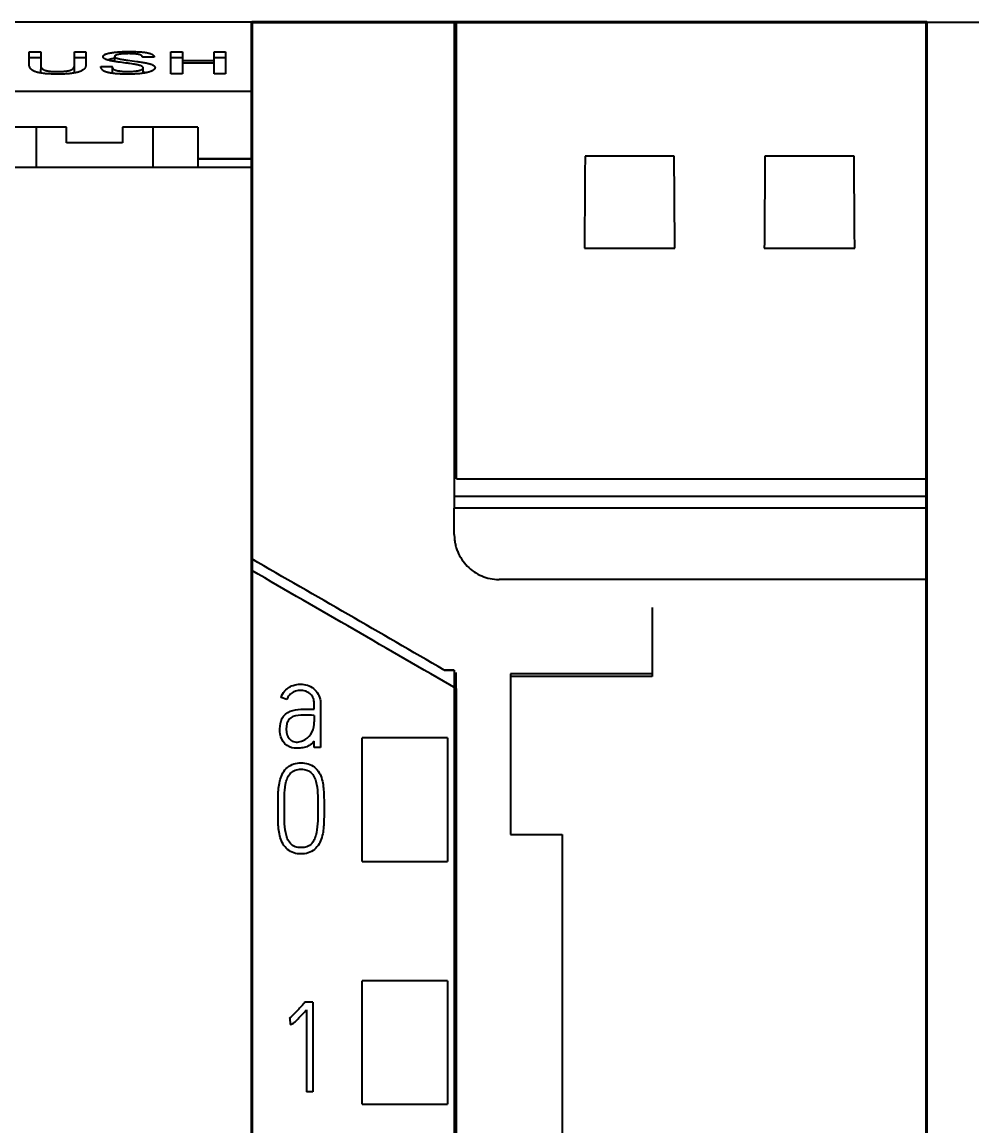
# Model space of a CAD drawing. Header units: millimetres. Extents: x 6750 to 121550, y -28210 to 66060.
# Drawn here: x 34268.6 to 34458.3, y 57964.9 to 58185.5 of the extents above; entities that cross this region are included whole.
import ezdxf

# ---------------------------------------------------------------- set-up
doc = ezdxf.new("R2010")
doc.units = ezdxf.units.MM
doc.linetypes.add('SLD-Solid', pattern=[0])
doc.layers.add('10000_FRONT', color=7, linetype='Continuous')
doc.layers.add('10500_FRONT_LABELING', color=7, linetype='Continuous')
doc.layers.add('DN.1. NET LIEN MANH', color=7, linetype='Continuous', lineweight=40)
doc.styles.add('style1', font='times.ttf', dxfattribs={"height": 50})
doc.dimstyles.new('Dim-1', dxfattribs={"dimtxt": 50, "dimasz": 1, "dimexe": 0.2, "dimexo": 0.625, "dimtad": 1, "dimdec": 0, "dimtxsty": 'style1', "dimcen": 2.5, "dimclrd": 256, "dimazin": 3, "dimtfac": 1, "dimtdec": 0, "dimtix": 1, "dimtmove": 2, "dimatfit": 2, "dimarcsym": 0})

# ---------------------------------------------------------------- blocks, each defined once
blk = doc.blocks.new('A$C0C6D7916')
at = {"layer": '10000_FRONT', "linetype": 'Continuous'}
for p, q in [((0, 117.137), (-7, 117.137)), ((0, 0), (0, 117.137)), ((-7, 115.6), (0, 115.6)), ((-4.125, 114.8), (-5.8, 114.8)), ((-4.8, 114.8), (-4.8, 113.9)), ((-4.125, 114.45), (-4.125, 114.8)), ((-2.875, 114.8), (-2.875, 114.45)), ((-1.2, 114.8), (-2.875, 114.8)), ((-2.2, 114.8), (-2.2, 113.9)), ((-1.2, 114.8), (-1.2, 113.9)), ((-2.875, 114.45), (-4.125, 114.45)), ((-1.2, 114.1), (0, 114.1)), ((-1.2, 114.091), (0, 114.091)), ((0, 113.9), (-42, 113.9))]:
    blk.add_line(p, q, dxfattribs=at)
at = {"layer": '10500_FRONT_LABELING', "linetype": 'Continuous'}
for p, q in [((-4.951, 116.473), (-4.696, 116.473)), ((-3.947, 116.438), (-3.947, 116.473)), ((-3.947, 116.473), (-3.692, 116.473)), ((-3.947, 116.356), (-3.947, 116.438)), ((-1.8, 115.989), (-1.8, 116.473)), ((-1.8, 116.473), (-1.546, 116.473)), ((-1.546, 116.473), (-1.546, 115.989)), ((-0.84, 115.989), (-0.84, 116.473)), ((-0.84, 116.473), (-0.586, 116.473)), ((-0.586, 116.473), (-0.586, 115.989)), ((-4.951, 116.358), (-4.951, 116.382)), ((-4.951, 116.334), (-4.951, 116.358)), ((-4.696, 116.341), (-4.951, 116.341)), ((-4.95, 116.297), (-4.951, 116.334)), ((-4.95, 116.284), (-4.95, 116.297)), ((-4.95, 116.163), (-4.95, 116.284)), ((-4.696, 116.229), (-4.697, 116.199)), ((-4.696, 116.384), (-4.696, 116.239)), ((-4.696, 116.239), (-4.696, 116.229)), ((-4.696, 116.185), (-4.696, 116.084)), ((-3.948, 116.318), (-3.947, 116.356)), ((-3.948, 116.289), (-3.948, 116.318)), ((-3.947, 116.26), (-3.948, 116.289)), ((-3.947, 116.227), (-3.947, 116.35)), ((-3.692, 116.341), (-3.947, 116.341)), ((-3.947, 116.24), (-3.947, 116.26)), ((-3.947, 116.23), (-3.947, 116.24)), ((-3.946, 116.004), (-3.946, 116.176)), ((-3.692, 116.382), (-3.692, 116.271)), ((-3.692, 116.271), (-3.692, 116.207)), ((-3.052, 116.372), (-3.052, 116.26)), ((-2.661, 116.276), (-2.611, 116.269)), ((-2.436, 116.354), (-2.436, 116.36)), ((-2.171, 116.354), (-2.436, 116.354)), ((-1.546, 116.341), (-1.8, 116.341)), ((-1.546, 116.279), (-0.84, 116.279)), ((-0.84, 116.226), (-1.546, 116.226)), ((-0.586, 116.341), (-0.84, 116.341)), ((-4.696, 116.003), (-4.696, 116.084)), ((-3.358, 116.146), (-3.358, 116.136)), ((-3.358, 116.146), (-3.103, 116.146)), ((-3.104, 116.136), (-3.104, 115.996)), ((-2.416, 115.998), (-2.416, 116.117)), ((-2.406, 116.021), (-2.416, 116.023)), ((-2.395, 116.018), (-2.406, 116.021)), ((-2.384, 116.016), (-2.395, 116.018)), ((-2.374, 116.014), (-2.384, 116.016)), ((-2.364, 116.011), (-2.374, 116.014)), ((-2.354, 116.009), (-2.364, 116.011)), ((-1.546, 115.989), (-1.8, 115.989)), ((-0.586, 115.989), (-0.84, 115.989))]:
    blk.add_line(p, q, dxfattribs=at)
for points in [[(-4.951, 116.382), (-4.951, 116.428), (-4.951, 116.473)], [(-4.696, 116.473), (-4.696, 116.411), (-4.696, 116.402), (-4.696, 116.384)], [(-3.692, 116.473), (-3.692, 116.428), (-3.692, 116.382)], [(-2.926, 116.242), (-2.973, 116.248), (-2.996, 116.251), (-3.019, 116.255), (-3.042, 116.258), (-3.065, 116.262), (-3.087, 116.266), (-3.108, 116.27), (-3.129, 116.274), (-3.149, 116.278), (-3.168, 116.283), (-3.186, 116.287), (-3.194, 116.29), (-3.203, 116.292), (-3.211, 116.295), (-3.219, 116.297), (-3.227, 116.3), (-3.234, 116.303), (-3.241, 116.305), (-3.248, 116.308), (-3.254, 116.311), (-3.261, 116.314), (-3.266, 116.316), (-3.272, 116.319), (-3.277, 116.322), (-3.282, 116.325), (-3.286, 116.328), (-3.29, 116.331), (-3.294, 116.334), (-3.297, 116.337), (-3.3, 116.34), (-3.303, 116.343), (-3.305, 116.346), (-3.307, 116.349), (-3.308, 116.352), (-3.309, 116.356), (-3.31, 116.359), (-3.311, 116.362), (-3.311, 116.365), (-3.311, 116.368), (-3.311, 116.371), (-3.31, 116.374), (-3.309, 116.377), (-3.308, 116.38), (-3.306, 116.383), (-3.305, 116.386), (-3.303, 116.389), (-3.3, 116.392), (-3.298, 116.395), (-3.295, 116.398), (-3.291, 116.401), (-3.288, 116.403), (-3.284, 116.406), (-3.28, 116.409), (-3.276, 116.412), (-3.271, 116.415), (-3.265, 116.417), (-3.26, 116.42), (-3.254, 116.423), (-3.248, 116.425), (-3.241, 116.428), (-3.234, 116.43), (-3.227, 116.433), (-3.219, 116.435), (-3.211, 116.437), (-3.203, 116.44), (-3.194, 116.442), (-3.185, 116.444), (-3.176, 116.446), (-3.167, 116.448), (-3.157, 116.45), (-3.147, 116.452), (-3.126, 116.456), (-3.104, 116.459), (-3.081, 116.463), (-3.058, 116.465), (-3.034, 116.468), (-3.009, 116.47), (-2.984, 116.473), (-2.959, 116.474), (-2.933, 116.476), (-2.907, 116.477), (-2.88, 116.479), (-2.854, 116.48), (-2.827, 116.48), (-2.8, 116.481), (-2.773, 116.481), (-2.746, 116.482)], [(-2.436, 116.354), (-2.436, 116.357), (-2.436, 116.361), (-2.436, 116.364), (-2.437, 116.367), (-2.438, 116.37), (-2.44, 116.373), (-2.441, 116.376), (-2.444, 116.38), (-2.446, 116.383), (-2.449, 116.386), (-2.452, 116.389), (-2.456, 116.392), (-2.46, 116.395), (-2.465, 116.398), (-2.47, 116.401), (-2.475, 116.404), (-2.481, 116.407), (-2.489, 116.41), (-2.496, 116.412), (-2.505, 116.415), (-2.514, 116.417), (-2.525, 116.419), (-2.535, 116.421), (-2.547, 116.423), (-2.559, 116.425), (-2.571, 116.426), (-2.584, 116.428), (-2.597, 116.429), (-2.61, 116.43), (-2.624, 116.431), (-2.651, 116.433), (-2.679, 116.434), (-2.708, 116.434), (-2.736, 116.435), (-2.764, 116.434), (-2.793, 116.434), (-2.821, 116.433), (-2.849, 116.432), (-2.876, 116.43), (-2.889, 116.429), (-2.902, 116.428), (-2.915, 116.426), (-2.927, 116.425), (-2.939, 116.423), (-2.951, 116.421), (-2.962, 116.419), (-2.972, 116.417), (-2.982, 116.415), (-2.991, 116.412), (-2.999, 116.41), (-3.007, 116.407), (-3.015, 116.404), (-3.021, 116.402), (-3.027, 116.399), (-3.033, 116.396), (-3.037, 116.393), (-3.041, 116.39), (-3.045, 116.387), (-3.048, 116.384), (-3.05, 116.381), (-3.051, 116.377), (-3.052, 116.374), (-3.052, 116.371), (-3.051, 116.368), (-3.05, 116.365), (-3.048, 116.361), (-3.046, 116.358), (-3.042, 116.355), (-3.038, 116.352), (-3.034, 116.349), (-3.029, 116.346), (-3.023, 116.343), (-3.016, 116.34), (-3.009, 116.337), (-3.002, 116.334), (-2.994, 116.331), (-2.985, 116.329), (-2.976, 116.326), (-2.967, 116.324), (-2.957, 116.321), (-2.947, 116.319), (-2.937, 116.317), (-2.926, 116.315), (-2.904, 116.31), (-2.881, 116.306), (-2.858, 116.303), (-2.834, 116.299), (-2.81, 116.295), (-2.786, 116.292), (-2.761, 116.289), (-2.661, 116.276)], [(-2.746, 116.482), (-2.719, 116.482), (-2.692, 116.481), (-2.665, 116.481), (-2.638, 116.481), (-2.612, 116.48), (-2.585, 116.479), (-2.558, 116.478), (-2.532, 116.477), (-2.506, 116.476), (-2.48, 116.474), (-2.455, 116.472), (-2.43, 116.469), (-2.406, 116.467), (-2.383, 116.464), (-2.372, 116.462), (-2.361, 116.461), (-2.35, 116.459), (-2.339, 116.457), (-2.329, 116.455), (-2.319, 116.453), (-2.31, 116.451), (-2.301, 116.449), (-2.292, 116.447), (-2.283, 116.444), (-2.275, 116.442), (-2.267, 116.44), (-2.259, 116.437), (-2.252, 116.435), (-2.245, 116.432), (-2.239, 116.43), (-2.233, 116.427), (-2.227, 116.425), (-2.222, 116.422), (-2.216, 116.419), (-2.212, 116.416), (-2.207, 116.414), (-2.2, 116.408), (-2.193, 116.402), (-2.187, 116.396), (-2.182, 116.39), (-2.178, 116.384), (-2.174, 116.379), (-2.172, 116.372), (-2.171, 116.366), (-2.17, 116.36), (-2.171, 116.354)], [(-4.952, 116.22), (-4.951, 116.246), (-4.95, 116.259), (-4.95, 116.271)], [(-3.692, 116.207), (-3.692, 116.194), (-3.692, 116.18), (-3.693, 116.167), (-3.694, 116.16), (-3.695, 116.153), (-3.697, 116.147), (-3.699, 116.14), (-3.702, 116.133), (-3.705, 116.126), (-3.709, 116.119), (-3.713, 116.113), (-3.718, 116.106), (-3.724, 116.099), (-3.73, 116.092), (-3.737, 116.085), (-3.745, 116.079), (-3.754, 116.072), (-3.764, 116.065), (-3.775, 116.059), (-3.786, 116.053), (-3.792, 116.05), (-3.799, 116.046), (-3.806, 116.043), (-3.813, 116.04), (-3.82, 116.037), (-3.828, 116.035), (-3.836, 116.032), (-3.845, 116.029), (-3.853, 116.026), (-3.862, 116.024), (-3.872, 116.021), (-3.881, 116.018), (-3.901, 116.014), (-3.922, 116.009), (-3.944, 116.005), (-3.966, 116.001), (-3.989, 115.997), (-4.013, 115.994), (-4.038, 115.991), (-4.063, 115.989), (-4.088, 115.986), (-4.114, 115.985), (-4.14, 115.983), (-4.166, 115.981), (-4.193, 115.98), (-4.246, 115.979), (-4.299, 115.978), (-4.352, 115.978), (-4.405, 115.979), (-4.458, 115.98), (-4.484, 115.982), (-4.511, 115.983), (-4.537, 115.985), (-4.562, 115.986), (-4.588, 115.989), (-4.613, 115.991), (-4.637, 115.994), (-4.661, 115.997), (-4.685, 116.001), (-4.707, 116.005), (-4.729, 116.009), (-4.75, 116.013), (-4.76, 116.016), (-4.77, 116.018), (-4.779, 116.021), (-4.788, 116.023), (-4.797, 116.026), (-4.806, 116.029), (-4.814, 116.032), (-4.822, 116.035), (-4.83, 116.037), (-4.837, 116.04), (-4.844, 116.044), (-4.851, 116.047), (-4.857, 116.05), (-4.863, 116.053), (-4.874, 116.059), (-4.884, 116.066), (-4.894, 116.072), (-4.902, 116.079), (-4.909, 116.086), (-4.916, 116.093), (-4.922, 116.099), (-4.927, 116.106), (-4.932, 116.113), (-4.936, 116.12), (-4.939, 116.127), (-4.942, 116.134), (-4.945, 116.14), (-4.947, 116.147), (-4.948, 116.154), (-4.95, 116.161), (-4.951, 116.167), (-4.952, 116.181), (-4.952, 116.194), (-4.952, 116.207), (-4.952, 116.22)], [(-4.697, 116.199), (-4.697, 116.188), (-4.696, 116.178), (-4.696, 116.167), (-4.695, 116.162), (-4.695, 116.157), (-4.694, 116.152), (-4.692, 116.146), (-4.691, 116.141), (-4.689, 116.136), (-4.686, 116.131), (-4.684, 116.125), (-4.681, 116.12), (-4.677, 116.115), (-4.673, 116.11), (-4.668, 116.104), (-4.663, 116.099), (-4.66, 116.096), (-4.657, 116.094), (-4.654, 116.091), (-4.65, 116.089), (-4.647, 116.086), (-4.643, 116.084), (-4.638, 116.081), (-4.634, 116.079), (-4.629, 116.076), (-4.624, 116.074), (-4.619, 116.071), (-4.613, 116.069), (-4.607, 116.067), (-4.6, 116.065), (-4.594, 116.063), (-4.587, 116.061), (-4.58, 116.059), (-4.572, 116.057), (-4.564, 116.055), (-4.556, 116.053), (-4.548, 116.052), (-4.539, 116.05), (-4.531, 116.049), (-4.522, 116.047), (-4.513, 116.046), (-4.503, 116.045), (-4.484, 116.043), (-4.465, 116.041), (-4.445, 116.039), (-4.424, 116.038), (-4.404, 116.037), (-4.383, 116.037), (-4.362, 116.036), (-4.341, 116.036), (-4.32, 116.036), (-4.3, 116.036), (-4.279, 116.036), (-4.259, 116.037), (-4.238, 116.038), (-4.218, 116.039), (-4.198, 116.04), (-4.178, 116.042), (-4.158, 116.044), (-4.139, 116.046), (-4.129, 116.047), (-4.12, 116.048), (-4.111, 116.049), (-4.102, 116.051), (-4.093, 116.052), (-4.085, 116.054), (-4.076, 116.056), (-4.069, 116.057), (-4.061, 116.059), (-4.054, 116.061), (-4.047, 116.063), (-4.04, 116.065), (-4.034, 116.068), (-4.028, 116.07), (-4.023, 116.072), (-4.018, 116.075), (-4.013, 116.077), (-4.008, 116.08), (-4.004, 116.082), (-4, 116.085), (-3.996, 116.087), (-3.992, 116.09), (-3.989, 116.092), (-3.986, 116.095), (-3.983, 116.097), (-3.98, 116.1), (-3.975, 116.105), (-3.97, 116.11), (-3.966, 116.116), (-3.962, 116.121), (-3.959, 116.126), (-3.957, 116.131), (-3.954, 116.137), (-3.952, 116.142), (-3.951, 116.147), (-3.949, 116.152), (-3.948, 116.158), (-3.947, 116.163), (-3.947, 116.168), (-3.946, 116.179), (-3.946, 116.189), (-3.946, 116.199), (-3.946, 116.209), (-3.947, 116.23)], [(-3.052, 116.33), (-3.058, 116.329), (-3.064, 116.328), (-3.07, 116.327), (-3.076, 116.326), (-3.082, 116.325), (-3.088, 116.324), (-3.094, 116.322), (-3.1, 116.321), (-3.106, 116.32), (-3.111, 116.319), (-3.117, 116.318), (-3.123, 116.316), (-3.128, 116.315), (-3.133, 116.314), (-3.139, 116.312), (-3.144, 116.311), (-3.149, 116.309), (-3.155, 116.308), (-3.16, 116.306), (-3.165, 116.305), (-3.17, 116.303), (-3.175, 116.302), (-3.179, 116.3), (-3.184, 116.299), (-3.189, 116.297), (-3.193, 116.295), (-3.198, 116.294), (-3.202, 116.292)], [(-3.103, 116.146), (-3.104, 116.143), (-3.104, 116.139), (-3.105, 116.136), (-3.104, 116.132), (-3.104, 116.129), (-3.103, 116.126), (-3.102, 116.122), (-3.101, 116.119), (-3.098, 116.112), (-3.096, 116.108), (-3.094, 116.105), (-3.091, 116.101), (-3.088, 116.098), (-3.085, 116.095), (-3.08, 116.091), (-3.076, 116.088), (-3.071, 116.085), (-3.065, 116.081), (-3.059, 116.078), (-3.052, 116.075), (-3.045, 116.072), (-3.037, 116.069), (-3.028, 116.066), (-3.019, 116.064), (-3.01, 116.061), (-3, 116.059), (-2.99, 116.056), (-2.979, 116.054), (-2.968, 116.052), (-2.957, 116.05), (-2.945, 116.049), (-2.933, 116.047), (-2.92, 116.046), (-2.895, 116.043), (-2.869, 116.041), (-2.843, 116.04), (-2.816, 116.039), (-2.789, 116.038), (-2.762, 116.038), (-2.735, 116.038), (-2.708, 116.039), (-2.682, 116.04), (-2.655, 116.041), (-2.629, 116.043), (-2.603, 116.045), (-2.59, 116.046), (-2.578, 116.048), (-2.566, 116.049), (-2.554, 116.051), (-2.543, 116.053), (-2.532, 116.055), (-2.521, 116.057), (-2.511, 116.06), (-2.501, 116.062), (-2.492, 116.065), (-2.483, 116.067), (-2.475, 116.07), (-2.467, 116.073), (-2.459, 116.076), (-2.452, 116.079), (-2.446, 116.082), (-2.441, 116.086), (-2.436, 116.089), (-2.431, 116.092), (-2.427, 116.096), (-2.424, 116.099), (-2.421, 116.102), (-2.419, 116.106), (-2.418, 116.109), (-2.417, 116.113), (-2.416, 116.116), (-2.416, 116.12), (-2.417, 116.123), (-2.418, 116.127), (-2.42, 116.13), (-2.423, 116.134), (-2.425, 116.137), (-2.429, 116.14), (-2.433, 116.144), (-2.437, 116.147), (-2.442, 116.15), (-2.447, 116.153), (-2.453, 116.156), (-2.459, 116.159), (-2.466, 116.162), (-2.473, 116.165), (-2.481, 116.168), (-2.489, 116.171), (-2.498, 116.173), (-2.506, 116.176), (-2.516, 116.178), (-2.525, 116.181), (-2.535, 116.183), (-2.545, 116.185), (-2.556, 116.187), (-2.577, 116.191), (-2.599, 116.195), (-2.621, 116.199), (-2.644, 116.203), (-2.667, 116.206), (-2.713, 116.213)], [(-2.611, 116.269), (-2.562, 116.262), (-2.537, 116.259), (-2.513, 116.255), (-2.489, 116.252), (-2.465, 116.248), (-2.441, 116.244), (-2.417, 116.24), (-2.394, 116.236), (-2.371, 116.232), (-2.349, 116.228), (-2.327, 116.223), (-2.307, 116.219), (-2.297, 116.216), (-2.287, 116.214), (-2.278, 116.211), (-2.268, 116.208), (-2.26, 116.206), (-2.251, 116.203), (-2.243, 116.2), (-2.236, 116.197), (-2.228, 116.194), (-2.221, 116.191), (-2.215, 116.188), (-2.209, 116.184), (-2.203, 116.181), (-2.197, 116.178), (-2.192, 116.175), (-2.187, 116.171), (-2.183, 116.168), (-2.179, 116.165), (-2.175, 116.161), (-2.171, 116.158), (-2.168, 116.154), (-2.165, 116.151), (-2.163, 116.147), (-2.161, 116.143), (-2.159, 116.14), (-2.158, 116.136), (-2.156, 116.133), (-2.156, 116.129), (-2.155, 116.125), (-2.155, 116.122), (-2.155, 116.118), (-2.156, 116.114), (-2.157, 116.111), (-2.158, 116.107), (-2.159, 116.103), (-2.161, 116.1), (-2.164, 116.096), (-2.166, 116.092), (-2.169, 116.089), (-2.172, 116.085), (-2.176, 116.081), (-2.18, 116.078), (-2.184, 116.074), (-2.188, 116.071), (-2.193, 116.067), (-2.198, 116.064), (-2.204, 116.06), (-2.21, 116.057), (-2.216, 116.053), (-2.222, 116.05), (-2.229, 116.047), (-2.237, 116.044), (-2.244, 116.04), (-2.252, 116.037), (-2.26, 116.034), (-2.269, 116.031), (-2.278, 116.028), (-2.287, 116.025), (-2.296, 116.023), (-2.306, 116.02), (-2.316, 116.017), (-2.327, 116.015), (-2.338, 116.012), (-2.349, 116.01), (-2.36, 116.007), (-2.371, 116.005), (-2.383, 116.003), (-2.395, 116.001), (-2.42, 115.997), (-2.446, 115.994), (-2.472, 115.991), (-2.499, 115.989), (-2.526, 115.986), (-2.554, 115.985), (-2.581, 115.983), (-2.609, 115.981), (-2.638, 115.98), (-2.666, 115.98), (-2.694, 115.979), (-2.722, 115.978), (-2.751, 115.978), (-2.779, 115.978), (-2.807, 115.978), (-2.835, 115.978), (-2.863, 115.979), (-2.892, 115.98), (-2.92, 115.981), (-2.948, 115.982), (-2.976, 115.984), (-3.004, 115.985)], [(-2.713, 116.213), (-2.736, 116.216), (-2.76, 116.22), (-2.783, 116.223), (-2.807, 116.226), (-2.926, 116.242)], [(-3.004, 115.985), (-3.031, 115.988), (-3.058, 115.99), (-3.084, 115.993), (-3.11, 115.997), (-3.135, 116), (-3.147, 116.002), (-3.158, 116.005), (-3.17, 116.007), (-3.181, 116.009), (-3.192, 116.012), (-3.203, 116.014), (-3.213, 116.017), (-3.223, 116.02), (-3.232, 116.023), (-3.241, 116.025), (-3.249, 116.029), (-3.257, 116.032), (-3.265, 116.035), (-3.272, 116.038), (-3.279, 116.041), (-3.286, 116.045), (-3.292, 116.048), (-3.298, 116.052), (-3.303, 116.055), (-3.308, 116.059), (-3.313, 116.062), (-3.317, 116.066), (-3.322, 116.07), (-3.325, 116.073), (-3.332, 116.08), (-3.338, 116.088), (-3.343, 116.095), (-3.348, 116.102), (-3.351, 116.11), (-3.354, 116.117), (-3.356, 116.124), (-3.357, 116.132), (-3.358, 116.139), (-3.358, 116.146)]]:
    blk.add_lwpolyline(points, dxfattribs=at)
blk = doc.blocks.new('A$C039E768D')
at = {"color": 7, "linetype": 'SLD-Solid', "lineweight": 25}
for p, q in [((-15, 73.2), (-10.5, 73.2)), ((-10.45, 73.2), (-10.5, 73.2)), ((0, 73.2), (-10.45, 73.2)), ((-5.609, 70.216), (-7.591, 70.216)), ((-1.609, 70.216), (-3.591, 70.216)), ((-7.605, 68.171), (-5.595, 68.171)), ((-3.605, 68.171), (-1.595, 68.171)), ((-10.45, 63.04), (0, 63.04)), ((0, 62.649), (-10.5, 62.649)), ((0, 62.385), (-10.5, 62.385)), ((-9.509, 60.8), (-9.5, 60.8)), ((0, 60.8), (-9.5, 60.8)), ((-10.5, 58.786), (-10.722, 58.786)), ((-10.722, 58.786), (-10.722, 58.786)), ((-10.722, 58.786), (-10.5, 58.786)), ((-10.456, 58.373), (-10.456, 58.728)), ((-6.1, 58.7), (-9.25, 58.7)), ((-6.1, 58.7), (-6.1, 58.641)), ((-6.1, 58.641), (-9.25, 58.641)), ((-14.221, 58.132), (-14.353, 58.178)), ((-13.613, 57.916), (-13.613, 58.022)), ((-13.473, 58.022), (-13.473, 57.059)), ((-13.791, 57.916), (-13.613, 57.916)), ((-13.613, 57.775), (-13.613, 57.636)), ((-10.65, 57.275), (-12.55, 57.275)), ((-13.615, 57.059), (-13.615, 57.203)), ((-13.473, 57.059), (-13.615, 57.059)), ((-14.419, 55.69), (-14.419, 55.721)), ((-14.278, 55.69), (-14.278, 55.721)), ((-13.534, 55.721), (-13.534, 55.69)), ((-13.396, 55.721), (-13.396, 55.69)), ((-9.25, 55.124), (-8.1, 55.124)), ((-12.55, 54.525), (-10.65, 54.525)), ((-10.65, 51.875), (-12.55, 51.875)), ((-13.82, 51.395), (-13.839, 51.373)), ((-13.645, 51.395), (-13.82, 51.395)), ((-13.645, 51.395), (-13.645, 49.404)), ((-13.784, 51.223), (-13.784, 49.404)), ((-14.172, 51.037), (-14.156, 51.043)), ((-14.156, 51.043), (-14.147, 50.901)), ((-13.645, 49.404), (-13.784, 49.404)), ((-12.55, 49.125), (-10.65, 49.125))]:
    blk.add_line(p, q, dxfattribs=at)
for points, knots in [([(-15, 61.256), (-15, 62.252), (-15, 64.244), (-15, 67.23), (-15, 70.216), (-15, 72.205), (-15, 73.2)], [0, 0, 0, 0, 0.250003, 0.500002, 0.750001, 1, 1, 1, 1]), ([(-10.5, 73.2), (-10.5, 72.299), (-10.5, 70.498), (-10.5, 67.795), (-10.5, 65.091), (-10.5, 63.287), (-10.5, 62.386)], [0, 0, 0, 0, 0.249999, 0.499998, 0.749998, 1, 1, 1, 1]), ([(-10.45, 63.04), (-10.45, 63.887), (-10.45, 65.582), (-10.45, 68.122), (-10.45, 70.662), (-10.45, 72.354), (-10.45, 73.2)], [0, 0, 0, 0, 0.250001, 0.5, 0.749999, 1, 1, 1, 1]), ([(-10.5, 61.8), (-10.499, 61.767), (-10.497, 61.701), (-10.482, 61.603), (-10.458, 61.506), (-10.413, 61.384), (-10.337, 61.242), (-10.215, 61.092), (-10.064, 60.966), (-9.891, 60.873), (-9.704, 60.812), (-9.574, 60.804), (-9.509, 60.8)], [0, 0, 0, 0, 0.064066, 0.12751, 0.190959, 0.255039, 0.377719, 0.500557, 0.625733, 0.75115, 0.875471, 1, 1, 1, 1]), ([(-10.5, 58.786), (-10.5, 55.742), (-10.5, 46.172), (-10.5, 32.002), (-10.5, 20.675), (-10.5, 15.891), (-10.5, 15.7)], [0.1020326, 0.1020326, 0.1020326, 0.1020326, 0.1666156, 0.3049644, 0.4020326, 0.4060597, 0.4060597, 0.4060597, 0.4060597]), ([(-9.25, 58.7), (-9.25, 58.104), (-9.25, 56.912), (-9.25, 55.72), (-9.25, 55.124)], [0, 0, 0, 0, 0.500006, 1, 1, 1, 1]), ([(-14.353, 58.178), (-14.336, 58.228), (-14.31, 58.276), (-14.241, 58.356), (-14.199, 58.389), (-14.105, 58.438), (-14.054, 58.455), (-13.95, 58.474), (-13.897, 58.474), (-13.792, 58.458), (-13.74, 58.443), (-13.647, 58.392), (-13.605, 58.358), (-13.537, 58.276), (-13.511, 58.229), (-13.479, 58.128), (-13.473, 58.075), (-13.473, 58.022)], [0, 0, 0, 0, 0.125, 0.125, 0.25, 0.25, 0.375, 0.375, 0.5, 0.5, 0.625, 0.625, 0.75, 0.75, 0.875, 0.875, 1, 1, 1, 1]), ([(-13.613, 58.022), (-13.613, 58.058), (-13.616, 58.094), (-13.636, 58.164), (-13.654, 58.197), (-13.7, 58.254), (-13.728, 58.277), (-13.793, 58.312), (-13.829, 58.322), (-13.937, 58.339), (-14.013, 58.326), (-14.112, 58.277), (-14.143, 58.255), (-14.191, 58.2), (-14.209, 58.167), (-14.221, 58.132)], [0, 0, 0, 0, 0.125, 0.125, 0.25, 0.25, 0.375, 0.375, 0.5, 0.5, 0.75, 0.75, 0.875, 0.875, 1, 1, 1, 1]), ([(-13.615, 57.203), (-13.64, 57.171), (-13.668, 57.143), (-13.734, 57.096), (-13.772, 57.081), (-13.849, 57.06), (-13.889, 57.054), (-13.969, 57.046), (-14.009, 57.044), (-14.13, 57.054), (-14.208, 57.088), (-14.322, 57.204), (-14.354, 57.281), (-14.382, 57.44), (-14.381, 57.52), (-14.352, 57.678), (-14.314, 57.753), (-14.193, 57.86), (-14.113, 57.889), (-13.953, 57.914), (-13.872, 57.916), (-13.791, 57.916)], [0, 0, 0, 0, 0.0625, 0.0625, 0.125, 0.125, 0.1875, 0.1875, 0.25, 0.25, 0.375, 0.375, 0.5, 0.5, 0.625, 0.625, 0.75, 0.75, 0.875, 0.875, 1, 1, 1, 1]), ([(-13.613, 57.775), (-13.693, 57.781), (-13.772, 57.781), (-13.931, 57.778), (-14.013, 57.779), (-14.123, 57.734), (-14.156, 57.71), (-14.205, 57.648), (-14.22, 57.61), (-14.234, 57.532), (-14.236, 57.493), (-14.233, 57.414), (-14.228, 57.375), (-14.202, 57.3), (-14.182, 57.265), (-14.123, 57.211), (-14.086, 57.193), (-14.007, 57.18), (-13.967, 57.185), (-13.89, 57.203), (-13.852, 57.217), (-13.751, 57.276), (-13.697, 57.338), (-13.626, 57.478), (-13.613, 57.557), (-13.613, 57.636)], [0, 0, 0, 0, 0.125, 0.125, 0.25, 0.25, 0.3125, 0.3125, 0.375, 0.375, 0.4375, 0.4375, 0.5, 0.5, 0.5625, 0.5625, 0.625, 0.625, 0.6875, 0.6875, 0.75, 0.75, 0.875, 0.875, 1, 1, 1, 1]), ([(-14.419, 55.721), (-14.419, 55.826), (-14.419, 55.932), (-14.411, 56.142), (-14.4, 56.246), (-14.355, 56.401), (-14.337, 56.451), (-14.283, 56.544), (-14.249, 56.586), (-14.125, 56.69), (-14.016, 56.719), (-13.854, 56.72), (-13.801, 56.713), (-13.698, 56.683), (-13.649, 56.658), (-13.566, 56.589), (-13.531, 56.548), (-13.476, 56.455), (-13.458, 56.405), (-13.414, 56.251), (-13.404, 56.144), (-13.396, 55.933), (-13.396, 55.827), (-13.396, 55.721)], [0, 0, 0, 0, 0.125, 0.125, 0.25, 0.25, 0.3125, 0.3125, 0.375, 0.375, 0.5, 0.5, 0.5625, 0.5625, 0.625, 0.625, 0.6875, 0.6875, 0.75, 0.75, 0.875, 0.875, 1, 1, 1, 1]), ([(-14.278, 55.721), (-14.278, 55.809), (-14.277, 55.896), (-14.272, 56.072), (-14.267, 56.16), (-14.234, 56.333), (-14.205, 56.419), (-14.116, 56.518), (-14.078, 56.544), (-13.995, 56.573), (-13.95, 56.578), (-13.862, 56.578), (-13.817, 56.573), (-13.734, 56.543), (-13.696, 56.519), (-13.608, 56.418), (-13.578, 56.332), (-13.545, 56.16), (-13.54, 56.072), (-13.535, 55.896), (-13.534, 55.809), (-13.534, 55.721)], [0, 0, 0, 0, 0.125, 0.125, 0.25, 0.25, 0.375, 0.375, 0.4375, 0.4375, 0.5, 0.5, 0.5625, 0.5625, 0.625, 0.625, 0.75, 0.75, 0.875, 0.875, 1, 1, 1, 1]), ([(-13.396, 55.69), (-13.396, 55.585), (-13.395, 55.48), (-13.404, 55.27), (-13.415, 55.166), (-13.461, 55.012), (-13.48, 54.962), (-13.534, 54.87), (-13.568, 54.828), (-13.65, 54.759), (-13.697, 54.732), (-13.8, 54.701), (-13.854, 54.694), (-13.961, 54.694), (-14.015, 54.701), (-14.117, 54.732), (-14.164, 54.759), (-14.246, 54.828), (-14.281, 54.868), (-14.336, 54.96), (-14.354, 55.01), (-14.398, 55.163), (-14.41, 55.269), (-14.419, 55.479), (-14.419, 55.585), (-14.419, 55.69)], [0, 0, 0, 0, 0.125, 0.125, 0.25, 0.25, 0.3125, 0.3125, 0.375, 0.375, 0.4375, 0.4375, 0.5, 0.5, 0.5625, 0.5625, 0.625, 0.625, 0.6875, 0.6875, 0.75, 0.75, 0.875, 0.875, 1, 1, 1, 1]), ([(-13.534, 55.69), (-13.534, 55.603), (-13.535, 55.516), (-13.54, 55.341), (-13.547, 55.254), (-13.582, 55.082), (-13.61, 54.996), (-13.698, 54.896), (-13.736, 54.87), (-13.819, 54.841), (-13.863, 54.836), (-13.951, 54.836), (-13.996, 54.841), (-14.079, 54.87), (-14.116, 54.896), (-14.204, 54.996), (-14.231, 55.082), (-14.265, 55.253), (-14.272, 55.341), (-14.277, 55.516), (-14.278, 55.603), (-14.278, 55.69)], [0, 0, 0, 0, 0.125, 0.125, 0.25, 0.25, 0.375, 0.375, 0.4375, 0.4375, 0.5, 0.5, 0.5625, 0.5625, 0.625, 0.625, 0.75, 0.75, 0.875, 0.875, 1, 1, 1, 1]), ([(-8.1, 55.124), (-8.1, 53.3), (-8.1, 44.949), (-8.1, 32.002), (-8.1, 20.675), (-8.1, 15.891), (-8.1, 15.7)], [0.1279226, 0.1279226, 0.1279226, 0.1279226, 0.1666156, 0.3049644, 0.4020326, 0.4060597, 0.4060597, 0.4060597, 0.4060597]), ([(-13.839, 51.373), (-13.891, 51.314), (-13.945, 51.256), (-14.027, 51.17), (-14.054, 51.142), (-14.111, 51.087), (-14.138, 51.059), (-14.172, 51.037)], [0, 0, 0, 0, 0.5, 0.5, 0.75, 0.75, 1, 1, 1, 1]), ([(-14.147, 50.901), (-14.126, 50.902), (-14.107, 50.911), (-14.073, 50.934), (-14.057, 50.947), (-14.011, 50.988), (-13.982, 51.017), (-13.896, 51.104), (-13.84, 51.163), (-13.784, 51.223)], [0, 0, 0, 0, 0.125, 0.125, 0.25, 0.25, 0.5, 0.5, 1, 1, 1, 1])]:
    blk.add_open_spline(points, degree=3, knots=knots, dxfattribs=at)
for points in [[(-7.591, 70.216), (-7.596, 69.534), (-7.6, 68.853), (-7.605, 68.171)], [(-5.595, 68.171), (-5.6, 68.853), (-5.604, 69.534), (-5.609, 70.216)], [(-3.591, 70.216), (-3.596, 69.534), (-3.6, 68.853), (-3.605, 68.171)], [(-1.595, 68.171), (-1.6, 68.853), (-1.604, 69.534), (-1.609, 70.216)], [(-10.5, 61.8), (-10.5, 61.995), (-10.5, 62.19), (-10.5, 62.385)], [(-10.722, 58.786), (-12.148, 59.609), (-13.574, 60.432), (-15, 61.256)], [(-10.456, 58.373), (-11.97, 59.248), (-13.485, 60.122), (-15, 60.997)], [(-15, 0), (-15, 20.382), (-15, 40.727), (-15, 60.997)], [(-6.1, 60.178), (-6.1, 59.685), (-6.1, 59.193), (-6.1, 58.7)], [(-10.456, 58.373), (-10.456, 44.18), (-10.456, 29.952), (-10.456, 15.7)], [(-12.55, 54.525), (-12.55, 55.442), (-12.55, 56.358), (-12.55, 57.275)], [(-10.65, 57.275), (-10.65, 56.358), (-10.65, 55.442), (-10.65, 54.525)], [(-12.55, 49.125), (-12.55, 50.042), (-12.55, 50.958), (-12.55, 51.875)], [(-10.65, 51.875), (-10.65, 50.958), (-10.65, 50.042), (-10.65, 49.125)]]:
    blk.add_open_spline(points, degree=3, dxfattribs=at)
at = {"layer": 'DN.1. NET LIEN MANH'}
blk.add_lwpolyline([(0, 73.2), (0, 0)], dxfattribs=at)
blk = doc.blocks.new('A$C00790B90')
at = {"layer": 'DN.1. NET LIEN MANH'}
blk.add_lwpolyline([(0, 115), (0, 0), (15, 0), (15, 115)], close=True, dxfattribs=at)
blk.add_blockref('A$C039E768D', (15, 41.8), dxfattribs=at)
blk = doc.blocks.new('*D139')
at = {"color": 0, "lineweight": -2, "transparency": 16777216}
for p, q in [((34449.24, 58185.47), (34822.76, 58185.47)), ((34449.24, 57152.62), (34822.76, 57152.62))]:
    blk.add_line(p, q, dxfattribs=at)
at = {"lineweight": -2, "transparency": 16777216}
blk.add_line((34822.56, 58184.47), (34822.56, 57153.62), dxfattribs=at)
at = {"transparency": 16777216}
for points in [[(34822.39, 58184.47), (34822.73, 58184.47), (34822.56, 58185.47)], [(34822.39, 57153.62), (34822.73, 57153.62), (34822.56, 57152.62)]]:
    blk.add_solid(points, dxfattribs=at)
at = {"layer": 'Defpoints', "color": 0, "transparency": 16777216}
for p in [(34449.18, 58185.47), (34449.18, 57152.62), (34822.56, 57152.62)]:
    blk.add_point(p, dxfattribs=at)
at = {"color": 0, "transparency": 16777216, "insert": (34797.04, 57669.05), "char_height": 50, "attachment_point": 5, "rotation": 90, "style": 'style1'}
blk.add_mtext('1033', dxfattribs=at)

msp = doc.modelspace()

# ---------------------------------------------------------------- block references
at = {"layer": 'DN.1. NET LIEN MANH', "xscale": 8.981300112304329, "yscale": 8.981300112304329, "zscale": 8.981300112304329}
for name, p in [('A$C0C6D7916', (34314.458, 57133.431)), ('A$C00790B90', (34314.458, 57152.624))]:
    msp.add_blockref(name, p, dxfattribs=at)

# ---------------------------------------------------------------- dimensions: what is measured, and where the dimension line sits
dim = msp.add_linear_dim(base=(34822.559, 57152.624), p1=(34449.177, 58185.473), p2=(34449.177, 57152.624), angle=90, dimstyle='Dim-1')
dim.commit()
dim.dimension.update_dxf_attribs({"geometry": '*D139', "text_midpoint": (34797.037, 57669.048)})

doc.saveas('drawing.dxf')
